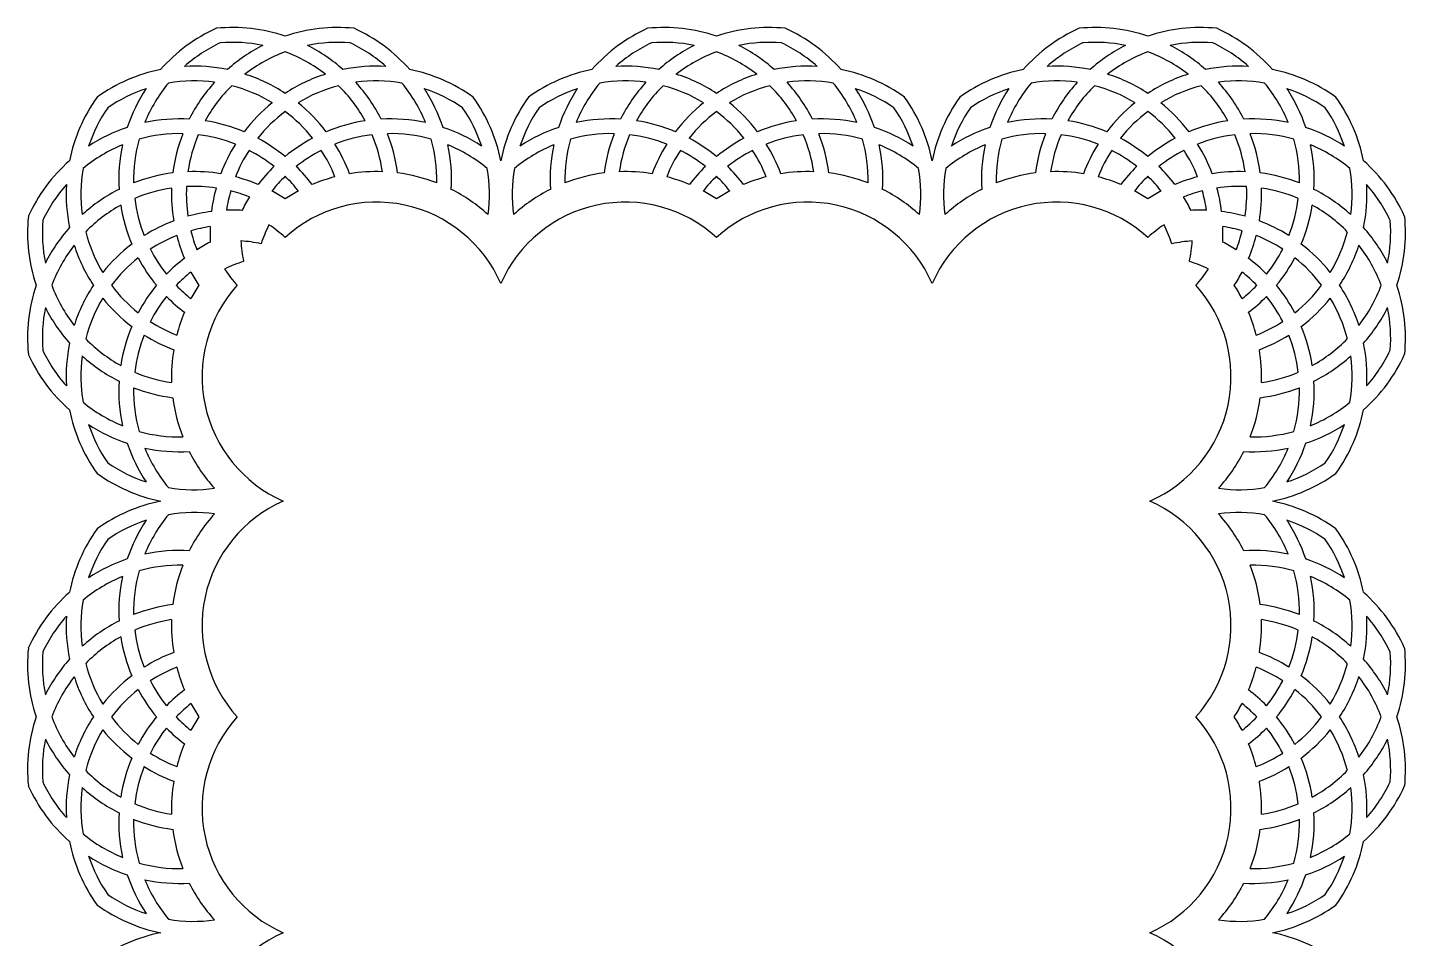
# Model space of a CAD drawing. Extents: x -213 to 401, y -71 to 159.
# Drawn here: x -212.8 to -37.6, y 43 to 158.7 of the extents above; entities that cross this region are included whole.
import ezdxf

# ---------------------------------------------------------------- set-up
doc = ezdxf.new("R2010")
doc.units = 0
doc.layers.get('0').update_dxf_attribs({"linetype": 'CONTINUOUS'})

msp = doc.modelspace()

# ---------------------------------------------------------------- linework, layer by layer
for centre, radius, start, end in [((-180.06, 139.33), 21.15, 114.4376, 138.4679), ((-186.76, 137.53), 21.15, 71.5321, 95.5624), ((-173.36, 137.53), 21.15, 84.4376, 108.4679), ((-180.06, 139.33), 21.15, 41.5321, 65.5624), ((-125.23, 139.33), 21.15, 114.4376, 138.4679), ((-131.93, 137.53), 21.15, 71.5321, 95.5624), ((-118.53, 137.53), 21.15, 84.4376, 108.4679), ((-125.23, 139.33), 21.15, 41.5321, 65.5624), ((-70.39, 139.33), 21.15, 114.4376, 138.4679), ((-77.09, 137.53), 21.15, 71.5321, 95.5624), ((-63.69, 137.53), 21.15, 84.4376, 108.4679), ((-70.39, 139.33), 21.15, 41.5321, 65.5624), ((-180.06, 139.33), 19.27, 115.3656, 131.5854), ((-186.76, 137.53), 19.27, 78.4146, 94.6344), ((-173.36, 137.53), 21.15, 116.7775, 131.6145), ((-173.36, 137.53), 19.27, 85.3656, 101.5854), ((-186.76, 137.53), 21.15, 48.3855, 63.2225), ((-180.06, 139.33), 19.27, 48.4146, 64.6344), ((-125.23, 139.33), 19.27, 115.3656, 131.5854), ((-131.93, 137.53), 19.27, 78.4146, 94.6344), ((-118.53, 137.53), 21.15, 116.7775, 131.6145), ((-118.53, 137.53), 19.27, 85.3656, 101.5854), ((-131.93, 137.53), 21.15, 48.3855, 63.2225), ((-125.23, 139.33), 19.27, 48.4146, 64.6344), ((-70.39, 139.33), 19.27, 115.3656, 131.5854), ((-77.09, 137.53), 19.27, 78.4146, 94.6344), ((-63.69, 137.53), 21.15, 116.7775, 131.6145), ((-63.69, 137.53), 19.27, 85.3656, 101.5854), ((-77.09, 137.53), 21.15, 48.3855, 63.2225), ((-70.39, 139.33), 19.27, 48.4146, 64.6344), ((-173.36, 137.53), 19.27, 110.3403, 127.8172), ((-186.76, 137.53), 19.27, 52.1828, 69.6597), ((-118.53, 137.53), 19.27, 110.3403, 127.8172), ((-131.93, 137.53), 19.27, 52.1828, 69.6597), ((-63.69, 137.53), 19.27, 110.3403, 127.8172), ((-77.09, 137.53), 19.27, 52.1828, 69.6597), ((-191.66, 132.63), 21.15, 101.5321, 125.5624), ((-191.66, 132.63), 21.15, 78.3855, 93.2225), ((-191.66, 132.63), 21.15, 56.7244, 72.1417), ((-168.46, 132.63), 21.15, 107.8583, 123.2756), ((-168.46, 132.63), 21.15, 86.7775, 101.6145), ((-168.46, 132.63), 21.15, 54.4376, 78.4679), ((-136.83, 132.63), 21.15, 101.5321, 125.5624), ((-136.83, 132.63), 21.15, 78.3855, 93.2225), ((-136.83, 132.63), 21.15, 56.7244, 72.1417), ((-113.63, 132.63), 21.15, 107.8583, 123.2756), ((-113.63, 132.63), 21.15, 86.7775, 101.6145), ((-113.63, 132.63), 21.15, 54.4376, 78.4679), ((-81.99, 132.63), 21.15, 101.5321, 125.5624), ((-81.99, 132.63), 21.15, 78.3855, 93.2225), ((-81.99, 132.63), 21.15, 56.7244, 72.1417), ((-58.79, 132.63), 21.15, 107.8583, 123.2756), ((-58.79, 132.63), 21.15, 86.7775, 101.6145), ((-58.79, 132.63), 21.15, 54.4376, 78.4679), ((-191.66, 132.63), 19.27, 108.4146, 124.6344), ((-180.06, 139.33), 21.15, 146.7775, 161.6145), ((-180.06, 139.33), 19.27, 140.3403, 157.8172), ((-191.66, 132.63), 19.27, 82.1828, 99.6597), ((-173.36, 137.53), 21.15, 137.8583, 153.2756), ((-173.36, 137.53), 19.27, 134.444, 151.1523), ((-191.66, 132.63), 19.27, 58.8477, 75.556), ((-168.46, 132.63), 19.27, 104.444, 121.1523), ((-186.76, 137.53), 19.27, 28.8477, 45.556), ((-168.46, 132.63), 19.27, 80.3403, 97.8172), ((-186.76, 137.53), 21.15, 26.7244, 42.1417), ((-180.06, 139.33), 19.27, 22.1828, 39.6597), ((-180.06, 139.33), 21.15, 18.3855, 33.2225), ((-168.46, 132.63), 19.27, 55.3656, 71.5854), ((-136.83, 132.63), 19.27, 108.4146, 124.6344), ((-125.23, 139.33), 21.15, 146.7775, 161.6145), ((-125.23, 139.33), 19.27, 140.3403, 157.8172), ((-136.83, 132.63), 19.27, 82.1828, 99.6597), ((-118.53, 137.53), 21.15, 137.8583, 153.2756), ((-118.53, 137.53), 19.27, 134.444, 151.1523), ((-136.83, 132.63), 19.27, 58.8477, 75.556), ((-113.63, 132.63), 19.27, 104.444, 121.1523), ((-131.93, 137.53), 19.27, 28.8477, 45.556), ((-113.63, 132.63), 19.27, 80.3403, 97.8172), ((-131.93, 137.53), 21.15, 26.7244, 42.1417), ((-125.23, 139.33), 19.27, 22.1828, 39.6597), ((-113.63, 132.63), 19.27, 55.3656, 71.5854), ((-125.23, 139.33), 21.15, 18.3855, 33.2225), ((-81.99, 132.63), 19.27, 108.4146, 124.6344), ((-70.39, 139.33), 21.15, 146.7775, 161.6145), ((-70.39, 139.33), 19.27, 140.3403, 157.8172), ((-81.99, 132.63), 19.27, 82.1828, 99.6597), ((-63.69, 137.53), 21.15, 137.8583, 153.2756), ((-63.69, 137.53), 19.27, 134.444, 151.1523), ((-81.99, 132.63), 19.27, 58.8477, 75.556), ((-58.79, 132.63), 19.27, 104.444, 121.1523), ((-77.09, 137.53), 19.27, 28.8477, 45.556), ((-58.79, 132.63), 19.27, 80.3403, 97.8172), ((-77.09, 137.53), 21.15, 26.7244, 42.1417), ((-70.39, 139.33), 19.27, 22.1828, 39.6597), ((-58.79, 132.63), 19.27, 55.3656, 71.5854), ((-70.39, 139.33), 21.15, 18.3855, 33.2225), ((-186.76, 137.53), 21.15, 144.4376, 168.4679), ((-168.46, 132.63), 21.15, 128.7475, 142.7313), ((-191.66, 132.63), 21.15, 37.2687, 51.2525), ((-173.36, 137.53), 21.15, 11.5321, 35.5624), ((-131.93, 137.53), 21.15, 144.4376, 168.4679), ((-113.63, 132.63), 21.15, 128.7475, 142.7313), ((-136.83, 132.63), 21.15, 37.2687, 51.2525), ((-118.53, 137.53), 21.15, 11.5321, 35.5624), ((-77.09, 137.53), 21.15, 144.4376, 168.4679), ((-58.79, 132.63), 21.15, 128.7475, 142.7313), ((-81.99, 132.63), 21.15, 37.2687, 51.2525), ((-63.69, 137.53), 21.15, 11.5321, 35.5624), ((-186.76, 137.53), 19.27, 145.3656, 161.5854), ((-168.46, 132.63), 19.27, 127.0169, 141.5503), ((-191.66, 132.63), 19.27, 38.4497, 52.9831), ((-173.36, 137.53), 19.27, 18.4146, 34.6344), ((-131.93, 137.53), 19.27, 145.3656, 161.5854), ((-113.63, 132.63), 19.27, 127.0169, 141.5503), ((-136.83, 132.63), 19.27, 38.4497, 52.9831), ((-118.53, 137.53), 19.27, 18.4146, 34.6344), ((-77.09, 137.53), 19.27, 145.3656, 161.5854), ((-58.79, 132.63), 19.27, 127.0169, 141.5503), ((-81.99, 132.63), 19.27, 38.4497, 52.9831), ((-63.69, 137.53), 19.27, 18.4146, 34.6344), ((-193.46, 125.93), 21.15, 108.3855, 123.2225), ((-193.46, 125.93), 21.15, 86.7244, 102.1417), ((-193.46, 125.93), 21.15, 67.2687, 81.2525), ((-166.67, 125.93), 21.15, 98.7475, 112.7313), ((-166.67, 125.93), 21.15, 77.8583, 93.2756), ((-166.67, 125.93), 21.15, 56.7775, 71.6145), ((-138.62, 125.93), 21.15, 108.3855, 123.2225), ((-138.62, 125.93), 21.15, 86.7244, 102.1417), ((-138.62, 125.93), 21.15, 67.2687, 81.2525), ((-111.83, 125.93), 21.15, 98.7475, 112.7313), ((-111.83, 125.93), 21.15, 77.8583, 93.2756), ((-111.83, 125.93), 21.15, 56.7775, 71.6145), ((-83.79, 125.93), 21.15, 108.3855, 123.2225), ((-83.79, 125.93), 21.15, 86.7244, 102.1417), ((-83.79, 125.93), 21.15, 67.2687, 81.2525), ((-57, 125.93), 21.15, 98.7475, 112.7313), ((-57, 125.93), 21.15, 77.8583, 93.2756), ((-57, 125.93), 21.15, 56.7775, 71.6145), ((-193.46, 125.93), 19.27, 112.1828, 129.6597), ((-180.06, 139.33), 21.15, 167.8583, 183.2756), ((-180.06, 139.33), 19.27, 164.444, 181.1523), ((-193.46, 125.93), 19.27, 88.8477, 105.556), ((-173.36, 137.53), 21.15, 158.7475, 172.7313), ((-173.36, 137.53), 19.27, 157.0169, 171.5503), ((-193.46, 125.93), 19.27, 68.4497, 82.9831), ((-168.46, 132.63), 21.15, 147.9371, 159.3123), ((-193.46, 125.93), 21.15, 50.6877, 62.0629), ((-166.67, 125.93), 21.15, 117.9371, 129.3123), ((-166.67, 125.93), 19.27, 97.0169, 111.5503), ((-191.66, 132.63), 21.15, 20.6877, 32.0629), ((-186.76, 137.53), 19.27, 8.4497, 22.9831), ((-186.76, 137.53), 21.15, 7.2687, 21.2525), ((-166.67, 125.93), 19.27, 74.444, 91.1523), ((-180.06, 139.33), 19.27, 358.8477, 15.556), ((-180.06, 139.33), 21.15, 356.7244, 12.1417), ((-166.67, 125.93), 19.27, 50.3403, 67.8172), ((-138.62, 125.93), 19.27, 112.1828, 129.6597), ((-125.23, 139.33), 21.15, 167.8583, 183.2756), ((-125.23, 139.33), 19.27, 164.444, 181.1523), ((-138.62, 125.93), 19.27, 88.8477, 105.556), ((-118.53, 137.53), 21.15, 158.7475, 172.7313), ((-118.53, 137.53), 19.27, 157.0169, 171.5503), ((-138.62, 125.93), 19.27, 68.4497, 82.9831), ((-113.63, 132.63), 21.15, 147.9371, 159.3123), ((-138.62, 125.93), 21.15, 50.6877, 62.0629), ((-111.83, 125.93), 21.15, 117.9371, 129.3123), ((-111.83, 125.93), 19.27, 97.0169, 111.5503), ((-136.83, 132.63), 21.15, 20.6877, 32.0629), ((-131.93, 137.53), 19.27, 8.4497, 22.9831), ((-131.93, 137.53), 21.15, 7.2687, 21.2525), ((-111.83, 125.93), 19.27, 74.444, 91.1523), ((-125.23, 139.33), 19.27, 358.8477, 15.556), ((-125.23, 139.33), 21.15, 356.7244, 12.1417), ((-111.83, 125.93), 19.27, 50.3403, 67.8172), ((-83.79, 125.93), 19.27, 112.1828, 129.6597), ((-70.39, 139.33), 21.15, 167.8583, 183.2756), ((-70.39, 139.33), 19.27, 164.444, 181.1523), ((-83.79, 125.93), 19.27, 88.8477, 105.556), ((-63.69, 137.53), 21.15, 158.7475, 172.7313), ((-63.69, 137.53), 19.27, 157.0169, 171.5503), ((-83.79, 125.93), 19.27, 68.4497, 82.9831), ((-58.79, 132.63), 21.15, 147.9371, 159.3123), ((-83.79, 125.93), 21.15, 50.6877, 62.0629), ((-57, 125.93), 21.15, 117.9371, 129.3123), ((-57, 125.93), 19.27, 97.0169, 111.5503), ((-81.99, 132.63), 21.15, 20.6877, 32.0629), ((-77.09, 137.53), 19.27, 8.4497, 22.9831), ((-77.09, 137.53), 21.15, 7.2687, 21.2525), ((-57, 125.93), 19.27, 74.444, 91.1523), ((-70.39, 139.33), 19.27, 358.8477, 15.556), ((-70.39, 139.33), 21.15, 356.7244, 12.1417), ((-57, 125.93), 19.27, 50.3403, 67.8172), ((-168.46, 132.63), 19.27, 147.183, 158.4481), ((-193.46, 125.93), 19.27, 51.5519, 62.817), ((-166.67, 125.93), 19.27, 117.183, 128.4481), ((-191.66, 132.63), 19.27, 21.5519, 32.817), ((-113.63, 132.63), 19.27, 147.183, 158.4481), ((-138.62, 125.93), 19.27, 51.5519, 62.817), ((-111.83, 125.93), 19.27, 117.183, 128.4481), ((-136.83, 132.63), 19.27, 21.5519, 32.817), ((-58.79, 132.63), 19.27, 147.183, 158.4481), ((-83.79, 125.93), 19.27, 51.5519, 62.817), ((-57, 125.93), 19.27, 117.183, 128.4481), ((-81.99, 132.63), 19.27, 21.5519, 32.817), ((-193.46, 125.93), 21.15, 131.5321, 155.5624), ((-186.76, 137.53), 19.27, 170.3403, 187.8172), ((-191.66, 119.23), 21.15, 97.2687, 111.2525), ((-191.66, 119.23), 21.15, 80.6877, 92.0629), ((-166.67, 125.93), 21.15, 134.461, 142.7313), ((-193.46, 125.93), 21.15, 37.2687, 45.539), ((-168.46, 119.23), 21.15, 87.9371, 99.3123), ((-168.46, 119.23), 21.15, 68.7475, 82.7313), ((-173.36, 137.53), 19.27, 352.1828, 9.6597), ((-131.93, 137.53), 19.27, 170.3403, 187.8172), ((-136.83, 119.23), 21.15, 97.2687, 111.2525), ((-136.83, 119.23), 21.15, 80.6877, 92.0629), ((-111.83, 125.93), 21.15, 134.461, 142.7313), ((-138.62, 125.93), 21.15, 37.2687, 45.539), ((-113.63, 119.23), 21.15, 87.9371, 99.3123), ((-113.63, 119.23), 21.15, 68.7475, 82.7313), ((-118.53, 137.53), 19.27, 352.1828, 9.6597), ((-77.09, 137.53), 19.27, 170.3403, 187.8172), ((-81.99, 119.23), 21.15, 97.2687, 111.2525), ((-81.99, 119.23), 21.15, 80.6877, 92.0629), ((-57, 125.93), 21.15, 134.461, 142.7313), ((-83.79, 125.93), 21.15, 37.2687, 45.539), ((-58.79, 119.23), 21.15, 87.9371, 99.3123), ((-58.79, 119.23), 21.15, 68.7475, 82.7313), ((-63.69, 137.53), 19.27, 352.1828, 9.6597), ((-57, 125.93), 21.15, 24.4376, 48.4679), ((-193.46, 125.93), 19.27, 138.4146, 154.6344), ((-186.76, 137.53), 21.15, 176.7775, 191.6145), ((-173.36, 137.53), 19.27, 177.183, 188.4481), ((-191.66, 119.23), 19.27, 81.5519, 92.817), ((-191.66, 119.23), 21.15, 67.2687, 75.539), ((-166.67, 125.93), 19.27, 134.0423, 141.5503), ((-193.46, 125.93), 19.27, 38.4497, 45.9577), ((-168.46, 119.23), 21.15, 104.461, 112.7313), ((-136.83, 119.23), 21.15, 67.2687, 75.539), ((-111.83, 125.93), 19.27, 134.0423, 141.5503), ((-138.62, 125.93), 19.27, 38.4497, 45.9577), ((-113.63, 119.23), 21.15, 104.461, 112.7313), ((-81.99, 119.23), 21.15, 67.2687, 75.539), ((-57, 125.93), 19.27, 134.0423, 141.5503), ((-83.79, 125.93), 19.27, 38.4497, 45.9577), ((-58.79, 119.23), 21.15, 104.461, 112.7313), ((-58.79, 119.23), 19.27, 87.183, 98.4481), ((-77.09, 137.53), 19.27, 351.5519, 2.817), ((-63.69, 137.53), 21.15, 348.3855, 3.2225), ((-57, 125.93), 19.27, 25.3656, 41.5854), ((-191.66, 119.23), 21.15, 116.7244, 132.1417), ((-191.66, 119.23), 19.27, 98.4497, 112.9831), ((-180.06, 139.33), 19.27, 187.0169, 201.5503), ((-173.36, 137.53), 21.15, 177.9371, 189.3123), ((-168.46, 132.63), 21.15, 164.461, 172.7313), ((-168.46, 132.63), 19.27, 164.0423, 171.5503), ((-191.66, 119.23), 19.27, 68.4497, 75.9577), ((-166.67, 125.93), 21.15, 147.9371, 153.2756), ((-191.66, 119.23), 21.15, 56.7244, 62.0629), ((-168.46, 119.23), 21.15, 117.9371, 123.2756), ((-168.46, 119.23), 21.15, 47.8583, 63.2756), ((-136.83, 119.23), 21.15, 116.7244, 132.1417), ((-136.83, 119.23), 21.15, 56.7244, 62.0629), ((-113.63, 119.23), 21.15, 117.9371, 123.2756), ((-113.63, 119.23), 21.15, 47.8583, 63.2756), ((-81.99, 119.23), 21.15, 116.7244, 132.1417), ((-81.99, 119.23), 21.15, 56.7244, 62.0629), ((-58.79, 119.23), 21.15, 117.9371, 123.2756), ((-58.79, 119.23), 19.27, 104.0423, 111.5503), ((-83.79, 125.93), 21.15, 26.7244, 32.0629), ((-81.99, 132.63), 19.27, 8.4497, 15.9577), ((-81.99, 132.63), 21.15, 7.2687, 15.539), ((-77.09, 137.53), 21.15, 350.6877, 2.0629), ((-58.79, 119.23), 19.27, 67.0169, 81.5503), ((-70.39, 139.33), 19.27, 338.4497, 352.9831), ((-58.79, 119.23), 21.15, 47.8583, 63.2756), ((-191.66, 119.23), 19.27, 118.8477, 135.556), ((-180.06, 139.33), 21.15, 188.7475, 202.7313), ((-186.76, 114.33), 21.15, 97.2687, 105.539), ((-186.76, 114.33), 21.15, 86.7244, 92.0629), ((-168.46, 119.23), 17.27, 23.6908, 132.2038), ((-136.83, 119.23), 17.27, 47.7962, 156.3092), ((-113.63, 119.23), 17.27, 23.6908, 132.2038), ((-81.99, 119.23), 17.27, 47.7962, 156.3092), ((-63.69, 114.33), 21.15, 87.9371, 93.2756), ((-63.69, 114.33), 21.15, 74.461, 82.7313), ((-70.39, 139.33), 21.15, 337.2687, 351.2525), ((-58.79, 119.23), 19.27, 44.444, 61.1523), ((-191.66, 132.63), 21.15, 174.4376, 198.4679), ((-191.66, 132.63), 19.27, 175.3656, 191.5854), ((-191.66, 119.23), 21.15, 138.3855, 153.2225), ((-186.76, 114.33), 21.15, 110.6877, 122.0629), ((-186.76, 114.33), 19.27, 98.4497, 105.9577), ((-168.46, 132.63), 21.15, 177.9371, 183.2756), ((-166.67, 125.93), 17.27, 153.5265, 162.2038), ((-191.66, 119.23), 17.27, 47.7962, 56.4735), ((-58.79, 119.23), 17.27, 123.5265, 132.2038), ((-83.79, 125.93), 17.27, 17.7962, 26.4735), ((-81.99, 132.63), 21.15, 356.7244, 2.0629), ((-63.69, 114.33), 19.27, 74.0423, 81.5503), ((-63.69, 114.33), 21.15, 57.9371, 69.3123), ((-58.79, 119.23), 21.15, 26.7775, 41.6145), ((-58.79, 132.63), 19.27, 348.4146, 4.6344), ((-58.79, 132.63), 21.15, 341.5321, 5.5624), ((-186.76, 137.53), 19.27, 194.444, 211.1523), ((-186.76, 114.33), 19.27, 111.5519, 122.817), ((-173.36, 137.53), 21.15, 194.461, 202.7313), ((-173.36, 137.53), 19.27, 194.0423, 201.5503), ((-180.06, 112.53), 21.15, 116.7244, 122.0629), ((-186.76, 114.33), 17.27, 77.7962, 86.4735), ((-168.46, 132.63), 17.27, 183.5265, 192.2038), ((-63.69, 114.33), 17.27, 93.5265, 102.2038), ((-81.99, 132.63), 17.27, 347.7962, 356.4735), ((-70.39, 112.53), 21.15, 57.9371, 63.2756), ((-77.09, 137.53), 19.27, 338.4497, 345.9577), ((-77.09, 137.53), 21.15, 337.2687, 345.539), ((-63.69, 114.33), 19.27, 57.183, 68.4481), ((-63.69, 137.53), 19.27, 328.8477, 345.556), ((-191.66, 119.23), 19.27, 142.1828, 159.6597), ((-186.76, 137.53), 21.15, 197.8583, 213.2756), ((-186.76, 114.33), 21.15, 127.2687, 141.2525), ((-180.06, 139.33), 19.27, 207.183, 218.4481), ((-70.39, 139.33), 19.27, 321.5519, 332.817), ((-63.69, 114.33), 21.15, 38.7475, 52.7313), ((-63.69, 137.53), 21.15, 326.7244, 342.1417), ((-58.79, 119.23), 19.27, 20.3403, 37.8172), ((-186.76, 114.33), 19.27, 128.4497, 142.9831), ((-180.06, 139.33), 21.15, 207.9371, 219.3123), ((-180.06, 112.53), 21.15, 127.2687, 135.539), ((-180.06, 112.53), 17.27, 107.7962, 116.4735), ((-173.36, 137.53), 17.27, 213.5265, 222.2038), ((-70.39, 112.53), 17.27, 63.5265, 72.2038), ((-77.09, 137.53), 17.27, 317.7962, 326.4735), ((-70.39, 112.53), 21.15, 44.461, 52.7313), ((-70.39, 139.33), 21.15, 320.6877, 332.0629), ((-63.69, 114.33), 19.27, 37.0169, 51.5503), ((-180.06, 112.53), 19.27, 128.4497, 135.9577), ((-173.36, 137.53), 21.15, 207.9371, 213.2756), ((-77.09, 137.53), 21.15, 326.7244, 332.0629), ((-70.39, 112.53), 19.27, 44.0423, 51.5503), ((-191.66, 119.23), 21.15, 161.5321, 185.5624), ((-191.66, 132.63), 19.27, 200.3403, 217.8172), ((-186.76, 114.33), 21.15, 146.7244, 162.1417), ((-186.76, 137.53), 19.27, 217.0169, 231.5503), ((-180.06, 112.53), 21.15, 140.6877, 152.0629), ((-180.06, 112.53), 19.27, 141.5519, 152.817), ((-180.06, 139.33), 21.15, 224.461, 232.7313), ((-180.06, 139.33), 19.27, 224.0423, 231.5503), ((-173.36, 114.33), 21.15, 146.7244, 152.0629), ((-173.36, 114.33), 17.27, 137.7962, 246.3092), ((-77.09, 114.33), 17.27, 293.6908, 42.2038), ((-77.09, 114.33), 21.15, 27.9371, 33.2756), ((-70.39, 139.33), 19.27, 308.4497, 315.9577), ((-70.39, 139.33), 21.15, 307.2687, 315.539), ((-70.39, 112.53), 19.27, 27.183, 38.4481), ((-70.39, 112.53), 21.15, 27.9371, 39.3123), ((-63.69, 137.53), 19.27, 308.4497, 322.9831), ((-63.69, 114.33), 21.15, 17.8583, 33.2756), ((-58.79, 132.63), 19.27, 322.1828, 339.6597), ((-58.79, 119.23), 21.15, 354.4376, 18.4679), ((-191.66, 119.23), 19.27, 168.4146, 184.6344), ((-191.66, 132.63), 21.15, 206.7775, 221.6145), ((-186.76, 114.33), 19.27, 148.8477, 165.556), ((-186.76, 137.53), 21.15, 218.7475, 232.7313), ((-63.69, 137.53), 21.15, 307.2687, 321.2525), ((-63.69, 114.33), 19.27, 14.444, 31.1523), ((-58.79, 132.63), 21.15, 318.3855, 333.2225), ((-58.79, 119.23), 19.27, 355.3656, 11.5854), ((-186.76, 137.53), 19.27, 237.183, 248.4481), ((-173.36, 114.33), 21.15, 157.2687, 165.539), ((-77.09, 114.33), 21.15, 14.461, 22.7313), ((-63.69, 137.53), 19.27, 291.5519, 302.817), ((-191.66, 132.63), 19.27, 224.444, 241.1523), ((-180.06, 112.53), 21.15, 157.2687, 171.2525), ((-180.06, 112.53), 19.27, 158.4497, 172.9831), ((-186.76, 137.53), 21.15, 237.9371, 249.3123), ((-63.69, 137.53), 21.15, 290.6877, 302.0629), ((-70.39, 112.53), 19.27, 7.0169, 21.5503), ((-70.39, 112.53), 21.15, 8.7475, 22.7313), ((-58.79, 132.63), 19.27, 298.8477, 315.556), ((-193.46, 125.93), 19.27, 205.3656, 221.5854), ((-186.76, 114.33), 21.15, 168.3855, 183.2225), ((-173.36, 114.33), 21.15, 170.6877, 182.0629), ((-77.09, 114.33), 21.15, 357.9371, 9.3123), ((-63.69, 114.33), 21.15, 356.7775, 11.6145), ((-57, 125.93), 19.27, 318.4146, 334.6344), ((-193.46, 125.93), 21.15, 204.4376, 228.4679), ((-186.76, 114.33), 19.27, 172.1828, 189.6597), ((-191.66, 132.63), 21.15, 227.8583, 243.2756), ((-58.79, 132.63), 21.15, 296.7244, 312.1417), ((-63.69, 114.33), 19.27, 350.3403, 7.8172), ((-57, 125.93), 21.15, 311.5321, 335.5624), ((-191.66, 132.63), 19.27, 247.0169, 261.5503), ((-58.79, 132.63), 19.27, 278.4497, 292.9831), ((-180.06, 112.53), 21.15, 176.7244, 192.1417), ((-180.06, 112.53), 19.27, 178.8477, 195.556), ((-191.66, 132.63), 21.15, 248.7475, 262.7313), ((-58.79, 132.63), 21.15, 277.2687, 291.2525), ((-70.39, 112.53), 19.27, 344.444, 1.1523), ((-70.39, 112.53), 21.15, 347.8583, 3.2756), ((-193.46, 125.93), 19.27, 230.3403, 247.8172), ((-173.36, 114.33), 21.15, 187.2687, 201.2525), ((-77.09, 114.33), 21.15, 338.7475, 352.7313), ((-57, 125.93), 19.27, 292.1828, 309.6597), ((-186.76, 114.33), 21.15, 191.5321, 215.5624), ((-63.69, 114.33), 21.15, 324.4376, 348.4679), ((-186.76, 114.33), 19.27, 198.4146, 214.6344), ((-193.46, 125.93), 21.15, 236.7775, 251.6145), ((-193.46, 125.93), 19.27, 254.444, 271.1523), ((-57, 125.93), 19.27, 268.8477, 285.556), ((-57, 125.93), 21.15, 288.3855, 303.2225), ((-63.69, 114.33), 19.27, 325.3656, 341.5854), ((-180.06, 112.53), 21.15, 198.3855, 213.2225), ((-180.06, 112.53), 19.27, 202.1828, 219.6597), ((-193.46, 125.93), 21.15, 257.8583, 273.2756), ((-57, 125.93), 21.15, 266.7244, 282.1417), ((-70.39, 112.53), 19.27, 320.3403, 337.8172), ((-70.39, 112.53), 21.15, 326.7775, 341.6145), ((-191.66, 119.23), 19.27, 235.3656, 251.5854), ((-173.36, 114.33), 21.15, 206.7244, 222.1417), ((-77.09, 114.33), 21.15, 317.8583, 333.2756), ((-58.79, 119.23), 19.27, 288.4146, 304.6344), ((-191.66, 119.23), 21.15, 234.4376, 258.4679), ((-58.79, 119.23), 21.15, 281.5321, 305.5624), ((-191.66, 119.23), 19.27, 260.3403, 277.8172), ((-58.79, 119.23), 19.27, 262.1828, 279.6597), ((-191.66, 77.79), 21.15, 101.5321, 125.5624), ((-173.36, 82.7), 17.27, 113.6908, 222.2038), ((-77.09, 82.7), 17.27, 317.7962, 66.3092), ((-58.79, 77.79), 21.15, 54.4376, 78.4679), ((-180.06, 84.49), 19.27, 140.3403, 157.8172), ((-191.66, 77.79), 19.27, 82.1828, 99.6597), ((-173.36, 82.7), 21.15, 137.8583, 153.2756), ((-58.79, 77.79), 19.27, 80.3403, 97.8172), ((-77.09, 82.7), 21.15, 26.7244, 42.1417), ((-70.39, 84.49), 19.27, 22.1828, 39.6597), ((-186.76, 82.7), 21.15, 144.4376, 168.4679), ((-191.66, 77.79), 19.27, 108.4146, 124.6344), ((-180.06, 84.49), 21.15, 146.7775, 161.6145), ((-70.39, 84.49), 21.15, 18.3855, 33.2225), ((-58.79, 77.79), 19.27, 55.3656, 71.5854), ((-63.69, 82.7), 21.15, 11.5321, 35.5624), ((-186.76, 82.7), 19.27, 145.3656, 161.5854), ((-63.69, 82.7), 19.27, 18.4146, 34.6344), ((-193.46, 71.09), 21.15, 108.3855, 123.2225), ((-193.46, 71.09), 21.15, 86.7244, 102.1417), ((-57, 71.09), 21.15, 77.8583, 93.2756), ((-57, 71.09), 21.15, 56.7775, 71.6145), ((-180.06, 84.49), 19.27, 164.444, 181.1523), ((-193.46, 71.09), 19.27, 88.8477, 105.556), ((-173.36, 82.7), 21.15, 158.7475, 172.7313), ((-57, 71.09), 19.27, 74.444, 91.1523), ((-77.09, 82.7), 21.15, 7.2687, 21.2525), ((-70.39, 84.49), 19.27, 358.8477, 15.556), ((-193.46, 71.09), 19.27, 112.1828, 129.6597), ((-180.06, 84.49), 21.15, 167.8583, 183.2756), ((-70.39, 84.49), 21.15, 356.7244, 12.1417), ((-57, 71.09), 19.27, 50.3403, 67.8172), ((-193.46, 71.09), 21.15, 131.5321, 155.5624), ((-186.76, 82.7), 19.27, 170.3403, 187.8172), ((-63.69, 82.7), 19.27, 352.1828, 9.6597), ((-57, 71.09), 21.15, 24.4376, 48.4679), ((-191.66, 64.39), 21.15, 97.2687, 111.2525), ((-58.79, 64.39), 21.15, 68.7475, 82.7313), ((-193.46, 71.09), 19.27, 138.4146, 154.6344), ((-186.76, 82.7), 21.15, 176.7775, 191.6145), ((-191.66, 64.39), 21.15, 116.7244, 132.1417), ((-191.66, 64.39), 19.27, 98.4497, 112.9831), ((-173.36, 82.7), 21.15, 177.9371, 189.3123), ((-77.09, 82.7), 21.15, 350.6877, 2.0629), ((-58.79, 64.39), 19.27, 67.0169, 81.5503), ((-58.79, 64.39), 21.15, 47.8583, 63.2756), ((-63.69, 82.7), 21.15, 348.3855, 3.2225), ((-57, 71.09), 19.27, 25.3656, 41.5854), ((-191.66, 64.39), 19.27, 118.8477, 135.556), ((-180.06, 84.49), 21.15, 188.7475, 202.7313), ((-180.06, 84.49), 19.27, 187.0169, 201.5503), ((-70.39, 84.49), 19.27, 338.4497, 352.9831), ((-70.39, 84.49), 21.15, 337.2687, 351.2525), ((-58.79, 64.39), 19.27, 44.444, 61.1523), ((-191.66, 77.79), 21.15, 174.4376, 198.4679), ((-191.66, 77.79), 19.27, 175.3656, 191.5854), ((-186.76, 59.49), 21.15, 110.6877, 122.0629), ((-63.69, 59.49), 21.15, 57.9371, 69.3123), ((-58.79, 77.79), 19.27, 348.4146, 4.6344), ((-58.79, 77.79), 21.15, 341.5321, 5.5624), ((-191.66, 64.39), 21.15, 138.3855, 153.2225), ((-186.76, 82.7), 19.27, 194.444, 211.1523), ((-186.76, 59.49), 19.27, 111.5519, 122.817), ((-173.36, 82.7), 21.15, 194.461, 202.7313), ((-77.09, 82.7), 21.15, 337.2687, 345.539), ((-63.69, 59.49), 19.27, 57.183, 68.4481), ((-63.69, 82.7), 19.27, 328.8477, 345.556), ((-58.79, 64.39), 21.15, 26.7775, 41.6145), ((-191.66, 64.39), 19.27, 142.1828, 159.6597), ((-186.76, 82.7), 21.15, 197.8583, 213.2756), ((-186.76, 59.49), 21.15, 127.2687, 141.2525), ((-180.06, 84.49), 19.27, 207.183, 218.4481), ((-70.39, 84.49), 19.27, 321.5519, 332.817), ((-63.69, 59.49), 21.15, 38.7475, 52.7313), ((-63.69, 82.7), 21.15, 326.7244, 342.1417), ((-58.79, 64.39), 19.27, 20.3403, 37.8172), ((-186.76, 59.49), 19.27, 128.4497, 142.9831), ((-180.06, 84.49), 21.15, 207.9371, 219.3123), ((-180.06, 57.7), 21.15, 127.2687, 135.539), ((-70.39, 57.7), 21.15, 44.461, 52.7313), ((-70.39, 84.49), 21.15, 320.6877, 332.0629), ((-63.69, 59.49), 19.27, 37.0169, 51.5503), ((-180.06, 57.7), 19.27, 128.4497, 135.9577), ((-173.36, 82.7), 21.15, 207.9371, 213.2756), ((-77.09, 82.7), 21.15, 326.7244, 332.0629), ((-70.39, 57.7), 19.27, 44.0423, 51.5503), ((-191.66, 64.39), 21.15, 161.5321, 185.5624), ((-191.66, 77.79), 19.27, 200.3403, 217.8172), ((-186.76, 59.49), 21.15, 146.7244, 162.1417), ((-186.76, 82.7), 19.27, 217.0169, 231.5503), ((-180.06, 57.7), 21.15, 140.6877, 152.0629), ((-180.06, 84.49), 19.27, 224.0423, 231.5503), ((-173.36, 59.49), 21.15, 146.7244, 152.0629), ((-173.36, 59.49), 17.27, 137.7962, 246.3092), ((-77.09, 59.49), 17.27, 293.6908, 42.2038), ((-77.09, 59.49), 21.15, 27.9371, 33.2756), ((-70.39, 84.49), 19.27, 308.4497, 315.9577), ((-70.39, 57.7), 21.15, 27.9371, 39.3123), ((-63.69, 82.7), 19.27, 308.4497, 322.9831), ((-63.69, 59.49), 21.15, 17.8583, 33.2756), ((-58.79, 77.79), 19.27, 322.1828, 339.6597), ((-58.79, 64.39), 21.15, 354.4376, 18.4679), ((-186.76, 59.49), 19.27, 148.8477, 165.556), ((-186.76, 82.7), 21.15, 218.7475, 232.7313), ((-180.06, 57.7), 19.27, 141.5519, 152.817), ((-180.06, 84.49), 21.15, 224.461, 232.7313), ((-70.39, 84.49), 21.15, 307.2687, 315.539), ((-70.39, 57.7), 19.27, 27.183, 38.4481), ((-63.69, 82.7), 21.15, 307.2687, 321.2525), ((-63.69, 59.49), 19.27, 14.444, 31.1523), ((-191.66, 64.39), 19.27, 168.4146, 184.6344), ((-191.66, 77.79), 21.15, 206.7775, 221.6145), ((-173.36, 59.49), 21.15, 157.2687, 165.539), ((-77.09, 59.49), 21.15, 14.461, 22.7313), ((-58.79, 77.79), 21.15, 318.3855, 333.2225), ((-58.79, 64.39), 19.27, 355.3656, 11.5854), ((-180.06, 57.7), 21.15, 157.2687, 171.2525), ((-186.76, 82.7), 19.27, 237.183, 248.4481), ((-63.69, 82.7), 19.27, 291.5519, 302.817), ((-70.39, 57.7), 21.15, 8.7475, 22.7313), ((-186.76, 59.49), 21.15, 168.3855, 183.2225), ((-191.66, 77.79), 19.27, 224.444, 241.1523), ((-180.06, 57.7), 19.27, 158.4497, 172.9831), ((-186.76, 82.7), 21.15, 237.9371, 249.3123), ((-63.69, 82.7), 21.15, 290.6877, 302.0629), ((-70.39, 57.7), 19.27, 7.0169, 21.5503), ((-58.79, 77.79), 19.27, 298.8477, 315.556), ((-63.69, 59.49), 21.15, 356.7775, 11.6145), ((-193.46, 71.09), 21.15, 204.4376, 228.4679), ((-193.46, 71.09), 19.27, 205.3656, 221.5854), ((-186.76, 59.49), 19.27, 172.1828, 189.6597), ((-191.66, 77.79), 21.15, 227.8583, 243.2756), ((-173.36, 59.49), 21.15, 170.6877, 182.0629), ((-77.09, 59.49), 21.15, 357.9371, 9.3123), ((-58.79, 77.79), 21.15, 296.7244, 312.1417), ((-63.69, 59.49), 19.27, 350.3403, 7.8172), ((-57, 71.09), 21.15, 311.5321, 335.5624), ((-57, 71.09), 19.27, 318.4146, 334.6344), ((-191.66, 77.79), 19.27, 247.0169, 261.5503), ((-58.79, 77.79), 19.27, 278.4497, 292.9831), ((-180.06, 57.7), 21.15, 176.7244, 192.1417), ((-180.06, 57.7), 19.27, 178.8477, 195.556), ((-191.66, 77.79), 21.15, 248.7475, 262.7313), ((-58.79, 77.79), 21.15, 277.2687, 291.2525), ((-70.39, 57.7), 19.27, 344.444, 1.1523), ((-70.39, 57.7), 21.15, 347.8583, 3.2756), ((-193.46, 71.09), 19.27, 230.3403, 247.8172), ((-173.36, 59.49), 21.15, 187.2687, 201.2525), ((-77.09, 59.49), 21.15, 338.7475, 352.7313), ((-57, 71.09), 19.27, 292.1828, 309.6597), ((-186.76, 59.49), 21.15, 191.5321, 215.5624), ((-63.69, 59.49), 21.15, 324.4376, 348.4679), ((-186.76, 59.49), 19.27, 198.4146, 214.6344), ((-193.46, 71.09), 21.15, 236.7775, 251.6145), ((-57, 71.09), 21.15, 288.3855, 303.2225), ((-63.69, 59.49), 19.27, 325.3656, 341.5854), ((-180.06, 57.7), 21.15, 198.3855, 213.2225), ((-193.46, 71.09), 19.27, 254.444, 271.1523), ((-57, 71.09), 19.27, 268.8477, 285.556), ((-70.39, 57.7), 21.15, 326.7775, 341.6145), ((-193.46, 71.09), 21.15, 257.8583, 273.2756), ((-180.06, 57.7), 19.27, 202.1828, 219.6597), ((-173.36, 59.49), 21.15, 206.7244, 222.1417), ((-77.09, 59.49), 21.15, 317.8583, 333.2756), ((-57, 71.09), 21.15, 266.7244, 282.1417), ((-70.39, 57.7), 19.27, 320.3403, 337.8172), ((-191.66, 64.39), 19.27, 235.3656, 251.5854), ((-58.79, 64.39), 19.27, 288.4146, 304.6344), ((-191.66, 64.39), 21.15, 234.4376, 258.4679), ((-58.79, 64.39), 21.15, 281.5321, 305.5624), ((-191.66, 64.39), 19.27, 260.3403, 277.8172), ((-58.79, 64.39), 19.27, 262.1828, 279.6597), ((-191.66, 22.96), 21.15, 101.5321, 125.5624), ((-173.36, 27.86), 17.27, 113.6908, 222.2038), ((-77.09, 27.86), 17.27, 317.7962, 66.3092), ((-58.79, 22.96), 21.15, 54.4376, 78.4679)]:
    msp.add_arc(centre, radius, start, end)

doc.saveas('drawing.dxf')
